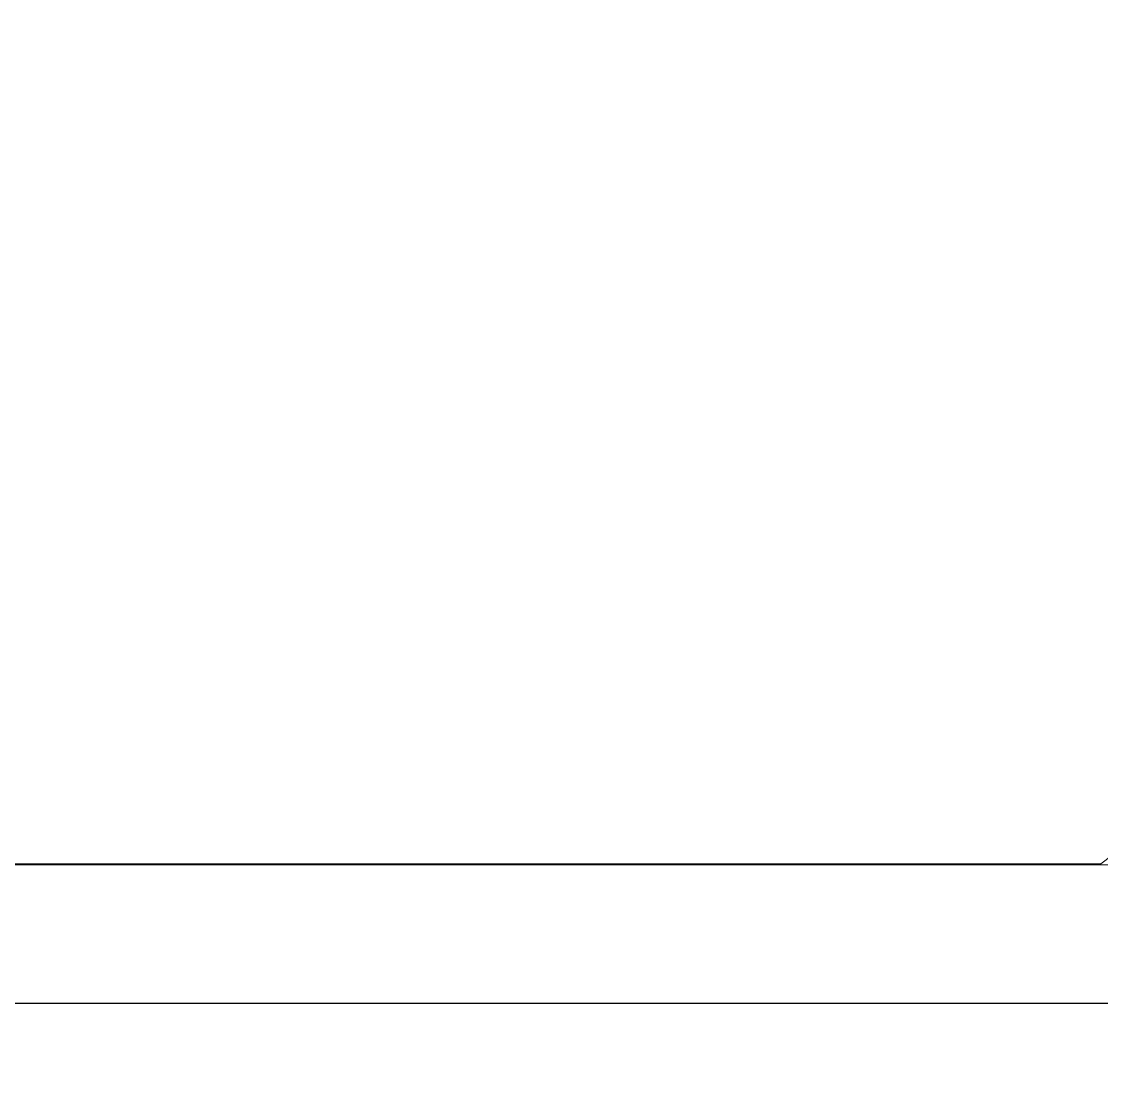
# Model space of a CAD drawing. Header units: centimetres. Extents: x -48696 to 156237, y -5617 to 29024.
# Drawn here: x -13307.84 to -13280.65, y 15384.63 to 15411.19 of the extents above; entities that cross this region are included whole.
import ezdxf

# ---------------------------------------------------------------- set-up
doc = ezdxf.new("R2010")
doc.units = ezdxf.units.CM
doc.layers.add('Moveis', color=1, linetype='Continuous', lineweight=9)
doc.layers.add('Parede Baixa', color=5, linetype='Continuous', lineweight=50)
doc.layers.add('Piso', color=55, linetype='Continuous')

# ---------------------------------------------------------------- blocks, each defined once
blk = doc.blocks.new('u')
at = {"layer": 'Moveis', "invisible_edges": 3}
for points in [[(12556.684, 3321.683), (12633.549, 3335.554), (12556.748, 3321.503)], [(12556.684, 3321.683), (12633.549, 3335.554), (12556.748, 3321.503)], [(12556.684, 3321.683), (12633.549, 3335.554), (12556.748, 3321.503)], [(12556.684, 3321.683), (12633.549, 3335.554), (12556.748, 3321.503)], [(12556.684, 3321.683), (12633.549, 3335.554), (12556.748, 3321.503)], [(12556.748, 3321.503), (12633.549, 3335.554), (12556.795, 3321.312)], [(12556.748, 3321.503), (12633.549, 3335.554), (12556.795, 3321.312)], [(12556.748, 3321.503), (12633.549, 3335.554), (12556.795, 3321.312)], [(12556.748, 3321.503), (12633.549, 3335.554), (12556.795, 3321.312)], [(12556.748, 3321.503), (12633.549, 3335.554), (12556.795, 3321.312)], [(12556.795, 3321.312), (12633.549, 3335.554), (12556.824, 3321.114)], [(12556.795, 3321.312), (12633.549, 3335.554), (12556.824, 3321.114)], [(12556.795, 3321.312), (12633.549, 3335.554), (12556.824, 3321.114)], [(12556.795, 3321.312), (12633.549, 3335.554), (12556.824, 3321.114)], [(12556.795, 3321.312), (12633.549, 3335.554), (12556.824, 3321.114)], [(12556.824, 3321.114), (12633.549, 3335.554), (12556.833, 3320.923)], [(12556.824, 3321.114), (12633.549, 3335.554), (12556.833, 3320.923)], [(12556.824, 3321.114), (12633.549, 3335.554), (12556.833, 3320.923)], [(12556.824, 3321.114), (12633.549, 3335.554), (12556.833, 3320.923)], [(12556.824, 3321.114), (12633.549, 3335.554), (12556.833, 3320.923)], [(12556.833, 3320.923), (12633.549, 3335.554), (12556.833, 3308.185)], [(12556.833, 3320.923), (12633.549, 3335.554), (12556.833, 3308.185)], [(12556.833, 3320.923), (12633.549, 3335.554), (12556.833, 3308.185)], [(12556.833, 3320.923), (12633.549, 3335.554), (12556.833, 3308.185)], [(12556.833, 3320.923), (12633.549, 3335.554), (12556.833, 3308.185)]]:
    blk.add_3dface(points, dxfattribs=at)

msp = doc.modelspace()

# ---------------------------------------------------------------- hatches: boundary and pattern name
at = {"layer": 'Piso'}
h = msp.add_hatch(dxfattribs=at)
h.set_pattern_fill('ANSI37', color=256, scale=13.333333, angle=45)
h.set_pattern_definition([(90, (5480.73, -3367.213), (-42.33333, 2e-14), []), (180, (5480.73, -3367.213), (-2e-14, -42.33333), [])])
h.paths.add_polyline_path([(-13322.93396, 15520.06251), (-13323.46994, 15520.06485), (-13323.46994, 15518.06485), (-13333.46856, 15518.17859), (-13333.46856, 15523.06485), (-13415.29091, 15523.11661), (-13415.29281, 15520.11645), (-13412.26172, 15520.14609), (-13411.55282, 15447.64955), (-13408.05299, 15447.68378), (-13408.0505, 15450.59965), (-13404.50219, 15450.59662), (-13403.22737, 15448.75319), (-13402.46257, 15448.75319), (-13402.46257, 15444.69951), (-13403.26624, 15444.63783), (-13404.89659, 15442.3539), (-13408.51191, 15442.58599), (-13408.02854, 15445.1839), (-13411.52837, 15445.14967), (-13411.48926, 15441.14986), (-13414.48912, 15441.12053), (-13414.52823, 15445.12034), (-13418.0284, 15445.12034), (-13418.0284, 15442.37146), (-13421.77048, 15442.37146), (-13423.68723, 15444.71283), (-13423.27928, 15447.86487), (-13421.51692, 15450.43327), (-13417.99633, 15450.43327), (-13418.05251, 15447.586), (-13414.55268, 15447.62022), (-13415.24202, 15518.11685), (-13425.24154, 15518.11685), (-13425.24154, 15520.09226), (-13427.96994, 15520.09226), (-13427.94464, 15380.22243), (-13262.90596, 15380.17444), (-13262.90596, 15381.94603), (-13267.13396, 15381.94603), (-13267.55475, 15383.92709), (-13268.32066, 15385.02345), (-13268.35049, 15401.5017), (-13265.3524, 15401.5017), (-13265.85221, 15398.89914), (-13267.13396, 15386.21269), (-13262.90596, 15386.21269), (-13262.90596, 15403.25609), (-13269.54512, 15403.72791), (-13270.30833, 15407.32817), (-13271.50304, 15407.32817), (-13271.50304, 15389.959), (-13333.13753, 15389.05022), (-13330.46027, 15431.87518), (-13271.50304, 15428.96401), (-13271.50304, 15411.59484), (-13269.8174, 15411.59484), (-13269.40629, 15415.6299), (-13262.90596, 15417.9447), (-13262.90596, 15445.23263), (-13322.93396, 15445.23263)])
edge = h.paths.add_edge_path()
edge.add_line((-13262.90596, 15293.21452), (-13427.96994, 15293.21452))
edge.add_line((-13427.96994, 15293.21452), (-13427.94667, 15373.22243))
edge.add_line((-13427.94667, 15373.22243), (-13262.90596, 15373.22243))
edge.add_line((-13262.90596, 15373.22243), (-13262.90596, 15341.50104))
edge.add_line((-13262.90596, 15341.50104), (-13265.09837, 15341.50104))
edge.add_line((-13265.09837, 15341.50104), (-13264.44696, 15334.73636))
edge.add_line((-13264.44696, 15334.73636), (-13267.07838, 15334.73636))
edge.add_line((-13267.07838, 15334.73636), (-13273.82594, 15334.22804))
edge.add_line((-13273.82594, 15334.22804), (-13273.82594, 15333.10104))
edge.add_line((-13273.82594, 15333.10104), (-13302.05227, 15333.10104))
edge.add_line((-13302.05227, 15333.10104), (-13302.05227, 15345.67271))
edge.add_line((-13302.05227, 15345.67271), (-13332.73415, 15345.67271))
edge.add_line((-13332.73415, 15345.67271), (-13332.73415, 15314.92938))
edge.add_line((-13332.73415, 15314.92938), (-13302.05227, 15314.92938))
edge.add_line((-13302.05227, 15314.92938), (-13302.05227, 15327.50104))
edge.add_line((-13302.05227, 15327.50104), (-13273.82594, 15327.50104))
edge.add_line((-13273.82594, 15327.50104), (-13273.82594, 15326.37404))
edge.add_line((-13273.82594, 15326.37404), (-13269.81613, 15326.37404))
edge.add_line((-13269.81613, 15326.37404), (-13267.07838, 15325.86573))
edge.add_line((-13267.07838, 15325.86573), (-13264.44696, 15325.86573))
edge.add_line((-13264.44696, 15325.86573), (-13264.44243, 15319.90811))
edge.add_line((-13264.44243, 15319.90811), (-13264.4713, 15319.45824))
edge.add_line((-13264.4713, 15319.45824), (-13262.90596, 15319.10104))
edge.add_line((-13262.90596, 15319.10104), (-13262.90596, 15293.17153))

# ---------------------------------------------------------------- linework, layer by layer
at = {"layer": 'Moveis'}
for p, q in [((-13314.4204, 15389.98105), (-13280.66636, 15389.98105)), ((-13314.11303, 15389.959), (-13271.50304, 15389.959)), ((-13280.66636, 15389.98105), (-13280.63316, 15390.00586))]:
    msp.add_line(p, q, dxfattribs=at)
for points, invisible_edges in [([(-13280.2844, 15428.89233), (-13280.41769, 15390.16691), (-13314.4204, 15428.89233)], 3), ([(-13314.4204, 15428.89233), (-13280.41769, 15390.16691), (-13280.63316, 15390.00586)], 13), ([(-13314.4204, 15428.89233), (-13280.63316, 15390.00586), (-13280.66636, 15389.98105)], 13), ([(-13314.4204, 15428.89233), (-13280.66636, 15389.98105), (-13314.4204, 15389.98105)], 13), ([(-13271.50304, 15389.959), (-13351.07637, 15355.47998), (-13314.11303, 15389.959)], 3), ([(-13271.50304, 15389.959), (-13351.07637, 15355.47998), (-13314.11303, 15389.959)], 3), ([(-13271.50304, 15389.959), (-13351.07637, 15355.47998), (-13314.11303, 15389.959)], 3), ([(-13271.50304, 15389.959), (-13351.07637, 15355.47998), (-13314.11303, 15389.959)], 3), ([(-13271.50304, 15389.959), (-13351.07637, 15355.47998), (-13314.11303, 15389.959)], 3), ([(-13280.66636, 15389.98105), (-13314.11303, 15389.959), (-13314.4204, 15389.98105)], 1), ([(-13280.66636, 15389.98105), (-13271.50304, 15389.959), (-13314.11303, 15389.959)], 13), ([(-13280.63316, 15390.00586), (-13271.50304, 15389.959), (-13280.66636, 15389.98105)], 3)]:
    msp.add_3dface(points, dxfattribs=dict(at, invisible_edges=invisible_edges))

# ---------------------------------------------------------------- block references
at = {"layer": 'Parede Baixa', "xscale": 1.066666666666667, "yscale": 1.066666666666667, "zscale": 1.066666666666667, "rotation": 180}
msp.add_blockref('u', (125.94621, 18927.72509), dxfattribs=at)

doc.saveas('drawing.dxf')
